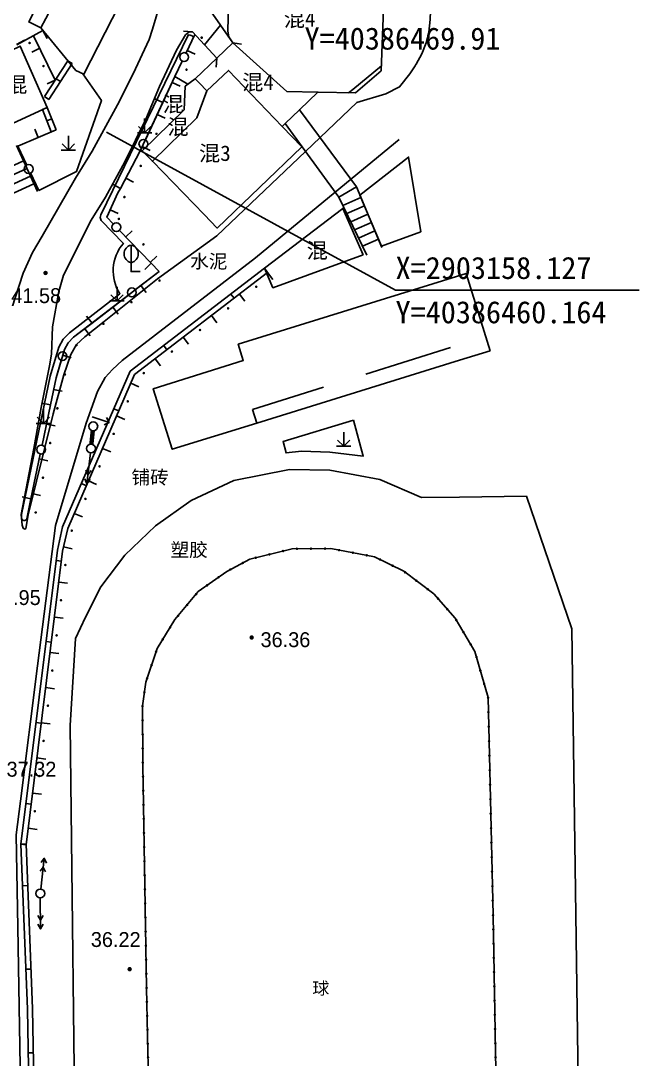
# Model space of a CAD drawing. Header units: metres. Extents: x 36500 to 80772748, y -35000 to 5806266.
# Drawn here: x 40382659 to 40382728.8, y 2902237.5 to 2902354.7 of the extents above; entities that cross this region are included whole.
import ezdxf
from ezdxf.enums import TextEntityAlignment as Align

# ---------------------------------------------------------------- set-up
doc = ezdxf.new("R2010")
doc.units = ezdxf.units.M
doc.header["$LTSCALE"] = 10
for name, pattern in [('2', [0]), ('229', [1.5, 1, -0.5]), ('243432', [0]), ('399400', [0])]:
    doc.linetypes.add(name, pattern=pattern)
doc.layers.add('dx', color=252, linetype='Continuous')
doc.layers.add('坐标', color=7, linetype='Continuous')
doc.styles.add('DMZD', font='')
doc.styles.add('GKXD', font='')
doc.styles.add('HZ', font='')
doc.styles.add('JMXD', font='')
doc.styles.add('JTXD', font='')
doc.styles.get('DMZD').set_extended_font_data('方正中等线简体')
doc.styles.get('GKXD').set_extended_font_data('SimSun')
doc.styles.get('HZ').set_extended_font_data('SimSun')
doc.styles.get('JMXD').set_extended_font_data('SimSun')
doc.styles.get('JTXD').set_extended_font_data('SimSun')

# ---------------------------------------------------------------- blocks, each defined once
blk = doc.blocks.new('9372010')
at = {"color": 0, "linetype": 'Continuous', "flags": 128}
blk.add_lwpolyline([(0, 3), (0, 0), (1, 0)], dxfattribs=at)
at = {"color": 0, "linetype": 'Continuous'}
for centre, start, end in [((0.225, 2), 102.68038, 257.31962), ((-0.225, 2), 282.68038, 437.31962)]:
    blk.add_arc(centre, 1.025, start, end, dxfattribs=at)
blk = doc.blocks.new('954200')
at = {"color": 0, "linetype": 'Continuous', "lineweight": -3, "flags": 128}
for points in [[(0, 1.6), (0, 0), (0.707, 0.707)], [(-0.8, 0), (0.8, 0)], [(-0.707, 0.707), (0, 0)]]:
    blk.add_lwpolyline(points, dxfattribs=at)
blk = doc.blocks.new('6452110')
at = {"linetype": '2'}
h = blk.add_hatch(color=0, dxfattribs=at)
edge = h.paths.add_edge_path(flags=0)
edge.add_arc((0, 0.85), 0.15, 0, 360)
blk = doc.blocks.new('6452120')
at = {"color": 0, "linetype": 'Continuous', "flags": 128}
blk.add_lwpolyline([(0, 0), (0, 1)], dxfattribs=at)
blk = doc.blocks.new('4641010')
at = {"color": 0, "linetype": 'Continuous', "flags": 128}
blk.add_lwpolyline([(0, 0), (0, 1)], dxfattribs=at)
blk = doc.blocks.new('5113010')
at = {"color": 0, "linetype": 'Continuous', "flags": 128}
for points in [[(4, 0), (0.5, 0)], [(2.48, 0.3), (3, 0), (2.48, -0.3)], [(3.48, 0.3), (4, 0), (3.48, -0.3)]]:
    blk.add_lwpolyline(points, dxfattribs=at)
blk = doc.blocks.new('513200')
at = {"color": 0, "linetype": 'Continuous', "lineweight": -3}
blk.add_circle((0, 0), 0.5, dxfattribs=at)
blk = doc.blocks.new('gc200')
at = {"linetype": '2'}
h = blk.add_hatch(color=0, dxfattribs=at)
edge = h.paths.add_edge_path(flags=0)
edge.add_arc((0, 0), 0.25, 0, 360)

msp = doc.modelspace()

# ---------------------------------------------------------------- hatches: boundary and pattern name
at = {"layer": 'dx', "linetype": '2'}
h = msp.add_hatch(color=252, dxfattribs=at)
edge = h.paths.add_edge_path(flags=0)
edge.add_arc((40382659.994, 2902352.181), 0.15, 0, 360)
h = msp.add_hatch(color=252, dxfattribs=at)
edge = h.paths.add_edge_path(flags=0)
edge.add_arc((40382661.564, 2902349.578), 0.15, 0, 360)
h = msp.add_hatch(color=252, dxfattribs=at)
edge = h.paths.add_edge_path(flags=0)
edge.add_arc((40382685.574, 2902324.666), 0.15, 0, 360)
h = msp.add_hatch(color=252, dxfattribs=at)
edge = h.paths.add_edge_path(flags=0)
edge.add_arc((40382682.402, 2902322.23), 0.15, 0, 360)
h = msp.add_hatch(color=252, dxfattribs=at)
edge = h.paths.add_edge_path(flags=0)
edge.add_arc((40382679.229, 2902319.794), 0.15, 0, 360)
h = msp.add_hatch(color=252, dxfattribs=at)
edge = h.paths.add_edge_path(flags=0)
edge.add_arc((40382676.056, 2902317.358), 0.15, 0, 360)
h = msp.add_hatch(color=252, dxfattribs=at)
edge = h.paths.add_edge_path(flags=0)
edge.add_arc((40382672.884, 2902314.922), 0.15, 0, 360)
h = msp.add_hatch(color=252, dxfattribs=at)
edge = h.paths.add_edge_path(flags=0)
edge.add_arc((40382671.077, 2902311.737), 0.15, 0, 360)
h = msp.add_hatch(color=252, dxfattribs=at)
edge = h.paths.add_edge_path(flags=0)
edge.add_arc((40382669.484, 2902308.068), 0.15, 0, 360)
h = msp.add_hatch(color=252, dxfattribs=at)
edge = h.paths.add_edge_path(flags=0)
edge.add_arc((40382667.891, 2902304.399), 0.15, 0, 360)
h = msp.add_hatch(color=252, dxfattribs=at)
edge = h.paths.add_edge_path(flags=0)
edge.add_arc((40382666.298, 2902300.73), 0.15, 0, 360)
h = msp.add_hatch(color=252, dxfattribs=at)
edge = h.paths.add_edge_path(flags=0)
edge.add_arc((40382664.756, 2902297.143), 0.15, 0, 360)
at = {"layer": 'dx', "linetype": '399400'}
h = msp.add_hatch(color=252, dxfattribs=at)
edge = h.paths.add_edge_path(flags=0)
edge.add_arc((40382687.062, 2902294.463), 0.15, 0, 360)
h = msp.add_hatch(color=252, dxfattribs=at)
edge = h.paths.add_edge_path(flags=0)
edge.add_arc((40382688.606, 2902294.845), 0.15, 0, 360)
h = msp.add_hatch(color=252, dxfattribs=at)
edge = h.paths.add_edge_path(flags=0)
edge.add_arc((40382690.165, 2902295.097), 0.15, 0, 360)
h = msp.add_hatch(color=252, dxfattribs=at)
edge = h.paths.add_edge_path(flags=0)
edge.add_arc((40382691.755, 2902295.106), 0.15, 0, 360)
h = msp.add_hatch(color=252, dxfattribs=at)
edge = h.paths.add_edge_path(flags=0)
edge.add_arc((40382693.345, 2902295.114), 0.15, 0, 360)
h = msp.add_hatch(color=252, dxfattribs=at)
edge = h.paths.add_edge_path(flags=0)
edge.add_arc((40382694.919, 2902294.944), 0.15, 0, 360)
h = msp.add_hatch(color=252, dxfattribs=at)
edge = h.paths.add_edge_path(flags=0)
edge.add_arc((40382696.482, 2902294.653), 0.15, 0, 360)
h = msp.add_hatch(color=252, dxfattribs=at)
edge = h.paths.add_edge_path(flags=0)
edge.add_arc((40382698.045, 2902294.363), 0.15, 0, 360)
at = {"layer": 'dx', "linetype": '2'}
h = msp.add_hatch(color=252, dxfattribs=at)
edge = h.paths.add_edge_path(flags=0)
edge.add_arc((40382664.029, 2902293.265), 0.15, 0, 360)
at = {"layer": 'dx', "linetype": '399400'}
h = msp.add_hatch(color=252, dxfattribs=at)
edge = h.paths.add_edge_path(flags=0)
edge.add_arc((40382684.053, 2902293.498), 0.15, 0, 360)
h = msp.add_hatch(color=252, dxfattribs=at)
edge = h.paths.add_edge_path(flags=0)
edge.add_arc((40382685.519, 2902294.082), 0.15, 0, 360)
h = msp.add_hatch(color=252, dxfattribs=at)
edge = h.paths.add_edge_path(flags=0)
edge.add_arc((40382699.548, 2902293.892), 0.15, 0, 360)
h = msp.add_hatch(color=252, dxfattribs=at)
edge = h.paths.add_edge_path(flags=0)
edge.add_arc((40382700.972, 2902293.183), 0.15, 0, 360)
h = msp.add_hatch(color=252, dxfattribs=at)
edge = h.paths.add_edge_path(flags=0)
edge.add_arc((40382682.648, 2902292.754), 0.15, 0, 360)
h = msp.add_hatch(color=252, dxfattribs=at)
edge = h.paths.add_edge_path(flags=0)
edge.add_arc((40382702.376, 2902292.444), 0.15, 0, 360)
h = msp.add_hatch(color=252, dxfattribs=at)
edge = h.paths.add_edge_path(flags=0)
edge.add_arc((40382680.023, 2902290.965), 0.15, 0, 360)
h = msp.add_hatch(color=252, dxfattribs=at)
edge = h.paths.add_edge_path(flags=0)
edge.add_arc((40382681.32, 2902291.884), 0.15, 0, 360)
h = msp.add_hatch(color=252, dxfattribs=at)
edge = h.paths.add_edge_path(flags=0)
edge.add_arc((40382703.649, 2902291.492), 0.15, 0, 360)
h = msp.add_hatch(color=252, dxfattribs=at)
edge = h.paths.add_edge_path(flags=0)
edge.add_arc((40382678.791, 2902289.975), 0.15, 0, 360)
h = msp.add_hatch(color=252, dxfattribs=at)
edge = h.paths.add_edge_path(flags=0)
edge.add_arc((40382704.922, 2902290.539), 0.15, 0, 360)
at = {"layer": 'dx', "linetype": '2'}
h = msp.add_hatch(color=252, dxfattribs=at)
edge = h.paths.add_edge_path(flags=0)
edge.add_arc((40382663.538, 2902289.295), 0.15, 0, 360)
at = {"layer": 'dx', "linetype": '399400'}
h = msp.add_hatch(color=252, dxfattribs=at)
edge = h.paths.add_edge_path(flags=0)
edge.add_arc((40382677.772, 2902288.754), 0.15, 0, 360)
h = msp.add_hatch(color=252, dxfattribs=at)
edge = h.paths.add_edge_path(flags=0)
edge.add_arc((40382706.093, 2902289.476), 0.15, 0, 360)
h = msp.add_hatch(color=252, dxfattribs=at)
edge = h.paths.add_edge_path(flags=0)
edge.add_arc((40382676.753, 2902287.533), 0.15, 0, 360)
h = msp.add_hatch(color=252, dxfattribs=at)
edge = h.paths.add_edge_path(flags=0)
edge.add_arc((40382707.139, 2902288.279), 0.15, 0, 360)
h = msp.add_hatch(color=252, dxfattribs=at)
edge = h.paths.add_edge_path(flags=0)
edge.add_arc((40382675.857, 2902286.225), 0.15, 0, 360)
h = msp.add_hatch(color=252, dxfattribs=at)
edge = h.paths.add_edge_path(flags=0)
edge.add_arc((40382708.146, 2902287.054), 0.15, 0, 360)
at = {"layer": 'dx', "linetype": '2'}
h = msp.add_hatch(color=252, dxfattribs=at)
edge = h.paths.add_edge_path(flags=0)
edge.add_arc((40382663.046, 2902285.325), 0.15, 0, 360)
at = {"layer": 'dx', "linetype": '399400'}
h = msp.add_hatch(color=252, dxfattribs=at)
edge = h.paths.add_edge_path(flags=0)
edge.add_arc((40382708.959, 2902285.687), 0.15, 0, 360)
h = msp.add_hatch(color=252, dxfattribs=at)
edge = h.paths.add_edge_path(flags=0)
edge.add_arc((40382675.025, 2902284.87), 0.15, 0, 360)
h = msp.add_hatch(color=252, dxfattribs=at)
edge = h.paths.add_edge_path(flags=0)
edge.add_arc((40382709.772, 2902284.321), 0.15, 0, 360)
h = msp.add_hatch(color=252, dxfattribs=at)
edge = h.paths.add_edge_path(flags=0)
edge.add_arc((40382674.272, 2902283.478), 0.15, 0, 360)
h = msp.add_hatch(color=252, dxfattribs=at)
edge = h.paths.add_edge_path(flags=0)
edge.add_arc((40382710.43, 2902282.887), 0.15, 0, 360)
h = msp.add_hatch(color=252, dxfattribs=at)
edge = h.paths.add_edge_path(flags=0)
edge.add_arc((40382673.763, 2902281.972), 0.15, 0, 360)
at = {"layer": 'dx', "linetype": '2'}
h = msp.add_hatch(color=252, dxfattribs=at)
edge = h.paths.add_edge_path(flags=0)
edge.add_arc((40382662.554, 2902281.356), 0.15, 0, 360)
at = {"layer": 'dx', "linetype": '399400'}
h = msp.add_hatch(color=252, dxfattribs=at)
edge = h.paths.add_edge_path(flags=0)
edge.add_arc((40382673.253, 2902280.466), 0.15, 0, 360)
h = msp.add_hatch(color=252, dxfattribs=at)
edge = h.paths.add_edge_path(flags=0)
edge.add_arc((40382710.867, 2902281.359), 0.15, 0, 360)
h = msp.add_hatch(color=252, dxfattribs=at)
edge = h.paths.add_edge_path(flags=0)
edge.add_arc((40382711.305, 2902279.83), 0.15, 0, 360)
h = msp.add_hatch(color=252, dxfattribs=at)
edge = h.paths.add_edge_path(flags=0)
edge.add_arc((40382672.953, 2902278.91), 0.15, 0, 360)
h = msp.add_hatch(color=252, dxfattribs=at)
edge = h.paths.add_edge_path(flags=0)
edge.add_arc((40382711.742, 2902278.302), 0.15, 0, 360)
at = {"layer": 'dx', "linetype": '2'}
h = msp.add_hatch(color=252, dxfattribs=at)
edge = h.paths.add_edge_path(flags=0)
edge.add_arc((40382662.063, 2902277.386), 0.15, 0, 360)
at = {"layer": 'dx', "linetype": '399400'}
h = msp.add_hatch(color=252, dxfattribs=at)
edge = h.paths.add_edge_path(flags=0)
edge.add_arc((40382672.739, 2902277.335), 0.15, 0, 360)
h = msp.add_hatch(color=252, dxfattribs=at)
edge = h.paths.add_edge_path(flags=0)
edge.add_arc((40382672.747, 2902275.745), 0.15, 0, 360)
h = msp.add_hatch(color=252, dxfattribs=at)
edge = h.paths.add_edge_path(flags=0)
edge.add_arc((40382711.78, 2902276.665), 0.15, 0, 360)
h = msp.add_hatch(color=252, dxfattribs=at)
edge = h.paths.add_edge_path(flags=0)
edge.add_arc((40382711.817, 2902275.028), 0.15, 0, 360)
at = {"layer": 'dx', "linetype": '2'}
h = msp.add_hatch(color=252, dxfattribs=at)
edge = h.paths.add_edge_path(flags=0)
edge.add_arc((40382661.571, 2902273.416), 0.15, 0, 360)
at = {"layer": 'dx', "linetype": '399400'}
h = msp.add_hatch(color=252, dxfattribs=at)
edge = h.paths.add_edge_path(flags=0)
edge.add_arc((40382672.754, 2902274.155), 0.15, 0, 360)
h = msp.add_hatch(color=252, dxfattribs=at)
edge = h.paths.add_edge_path(flags=0)
edge.add_arc((40382711.854, 2902273.391), 0.15, 0, 360)
h = msp.add_hatch(color=252, dxfattribs=at)
edge = h.paths.add_edge_path(flags=0)
edge.add_arc((40382672.762, 2902272.565), 0.15, 0, 360)
h = msp.add_hatch(color=252, dxfattribs=at)
edge = h.paths.add_edge_path(flags=0)
edge.add_arc((40382672.77, 2902270.975), 0.15, 0, 360)
h = msp.add_hatch(color=252, dxfattribs=at)
edge = h.paths.add_edge_path(flags=0)
edge.add_arc((40382711.891, 2902271.754), 0.15, 0, 360)
h = msp.add_hatch(color=252, dxfattribs=at)
edge = h.paths.add_edge_path(flags=0)
edge.add_arc((40382711.928, 2902270.117), 0.15, 0, 360)
at = {"layer": 'dx', "linetype": '2'}
h = msp.add_hatch(color=252, dxfattribs=at)
edge = h.paths.add_edge_path(flags=0)
edge.add_arc((40382661.079, 2902269.447), 0.15, 0, 360)
at = {"layer": 'dx', "linetype": '399400'}
h = msp.add_hatch(color=252, dxfattribs=at)
edge = h.paths.add_edge_path(flags=0)
edge.add_arc((40382672.794, 2902269.386), 0.15, 0, 360)
h = msp.add_hatch(color=252, dxfattribs=at)
edge = h.paths.add_edge_path(flags=0)
edge.add_arc((40382672.821, 2902267.796), 0.15, 0, 360)
h = msp.add_hatch(color=252, dxfattribs=at)
edge = h.paths.add_edge_path(flags=0)
edge.add_arc((40382711.965, 2902268.48), 0.15, 0, 360)
h = msp.add_hatch(color=252, dxfattribs=at)
edge = h.paths.add_edge_path(flags=0)
edge.add_arc((40382672.848, 2902266.206), 0.15, 0, 360)
h = msp.add_hatch(color=252, dxfattribs=at)
edge = h.paths.add_edge_path(flags=0)
edge.add_arc((40382712.002, 2902266.843), 0.15, 0, 360)
at = {"layer": 'dx', "linetype": '2'}
h = msp.add_hatch(color=252, dxfattribs=at)
edge = h.paths.add_edge_path(flags=0)
edge.add_arc((40382660.588, 2902265.477), 0.15, 0, 360)
at = {"layer": 'dx', "linetype": '399400'}
h = msp.add_hatch(color=252, dxfattribs=at)
edge = h.paths.add_edge_path(flags=0)
edge.add_arc((40382712.04, 2902265.206), 0.15, 0, 360)
h = msp.add_hatch(color=252, dxfattribs=at)
edge = h.paths.add_edge_path(flags=0)
edge.add_arc((40382672.875, 2902264.617), 0.15, 0, 360)
h = msp.add_hatch(color=252, dxfattribs=at)
edge = h.paths.add_edge_path(flags=0)
edge.add_arc((40382672.902, 2902263.027), 0.15, 0, 360)
h = msp.add_hatch(color=252, dxfattribs=at)
edge = h.paths.add_edge_path(flags=0)
edge.add_arc((40382712.077, 2902263.569), 0.15, 0, 360)
h = msp.add_hatch(color=252, dxfattribs=at)
edge = h.paths.add_edge_path(flags=0)
edge.add_arc((40382712.114, 2902261.932), 0.15, 0, 360)
h = msp.add_hatch(color=252, dxfattribs=at)
edge = h.paths.add_edge_path(flags=0)
edge.add_arc((40382672.929, 2902261.437), 0.15, 0, 360)
h = msp.add_hatch(color=252, dxfattribs=at)
edge = h.paths.add_edge_path(flags=0)
edge.add_arc((40382712.151, 2902260.295), 0.15, 0, 360)
h = msp.add_hatch(color=252, dxfattribs=at)
edge = h.paths.add_edge_path(flags=0)
edge.add_arc((40382672.956, 2902259.847), 0.15, 0, 360)
h = msp.add_hatch(color=252, dxfattribs=at)
edge = h.paths.add_edge_path(flags=0)
edge.add_arc((40382672.983, 2902258.258), 0.15, 0, 360)
h = msp.add_hatch(color=252, dxfattribs=at)
edge = h.paths.add_edge_path(flags=0)
edge.add_arc((40382712.188, 2902258.658), 0.15, 0, 360)
h = msp.add_hatch(color=252, dxfattribs=at)
edge = h.paths.add_edge_path(flags=0)
edge.add_arc((40382712.225, 2902257.021), 0.15, 0, 360)
h = msp.add_hatch(color=252, dxfattribs=at)
edge = h.paths.add_edge_path(flags=0)
edge.add_arc((40382673.01, 2902256.668), 0.15, 0, 360)
h = msp.add_hatch(color=252, dxfattribs=at)
edge = h.paths.add_edge_path(flags=0)
edge.add_arc((40382673.037, 2902255.078), 0.15, 0, 360)
h = msp.add_hatch(color=252, dxfattribs=at)
edge = h.paths.add_edge_path(flags=0)
edge.add_arc((40382712.262, 2902255.384), 0.15, 0, 360)
h = msp.add_hatch(color=252, dxfattribs=at)
edge = h.paths.add_edge_path(flags=0)
edge.add_arc((40382673.064, 2902253.489), 0.15, 0, 360)
h = msp.add_hatch(color=252, dxfattribs=at)
edge = h.paths.add_edge_path(flags=0)
edge.add_arc((40382712.3, 2902253.747), 0.15, 0, 360)
h = msp.add_hatch(color=252, dxfattribs=at)
edge = h.paths.add_edge_path(flags=0)
edge.add_arc((40382712.328, 2902252.141), 0.15, 0, 360)
h = msp.add_hatch(color=252, dxfattribs=at)
edge = h.paths.add_edge_path(flags=0)
edge.add_arc((40382673.091, 2902251.899), 0.15, 0, 360)
h = msp.add_hatch(color=252, dxfattribs=at)
edge = h.paths.add_edge_path(flags=0)
edge.add_arc((40382673.118, 2902250.309), 0.15, 0, 360)
h = msp.add_hatch(color=252, dxfattribs=at)
edge = h.paths.add_edge_path(flags=0)
edge.add_arc((40382712.357, 2902250.536), 0.15, 0, 360)
h = msp.add_hatch(color=252, dxfattribs=at)
edge = h.paths.add_edge_path(flags=0)
edge.add_arc((40382673.145, 2902248.719), 0.15, 0, 360)
h = msp.add_hatch(color=252, dxfattribs=at)
edge = h.paths.add_edge_path(flags=0)
edge.add_arc((40382712.386, 2902248.93), 0.15, 0, 360)
h = msp.add_hatch(color=252, dxfattribs=at)
edge = h.paths.add_edge_path(flags=0)
edge.add_arc((40382673.172, 2902247.13), 0.15, 0, 360)
h = msp.add_hatch(color=252, dxfattribs=at)
edge = h.paths.add_edge_path(flags=0)
edge.add_arc((40382712.415, 2902247.325), 0.15, 0, 360)
h = msp.add_hatch(color=252, dxfattribs=at)
edge = h.paths.add_edge_path(flags=0)
edge.add_arc((40382673.199, 2902245.54), 0.15, 0, 360)
h = msp.add_hatch(color=252, dxfattribs=at)
edge = h.paths.add_edge_path(flags=0)
edge.add_arc((40382712.443, 2902245.72), 0.15, 0, 360)
h = msp.add_hatch(color=252, dxfattribs=at)
edge = h.paths.add_edge_path(flags=0)
edge.add_arc((40382673.232, 2902243.97), 0.15, 0, 360)
h = msp.add_hatch(color=252, dxfattribs=at)
edge = h.paths.add_edge_path(flags=0)
edge.add_arc((40382712.472, 2902244.114), 0.15, 0, 360)
h = msp.add_hatch(color=252, dxfattribs=at)
edge = h.paths.add_edge_path(flags=0)
edge.add_arc((40382673.266, 2902242.399), 0.15, 0, 360)
h = msp.add_hatch(color=252, dxfattribs=at)
edge = h.paths.add_edge_path(flags=0)
edge.add_arc((40382712.501, 2902242.509), 0.15, 0, 360)
h = msp.add_hatch(color=252, dxfattribs=at)
edge = h.paths.add_edge_path(flags=0)
edge.add_arc((40382673.299, 2902240.829), 0.15, 0, 360)
h = msp.add_hatch(color=252, dxfattribs=at)
edge = h.paths.add_edge_path(flags=0)
edge.add_arc((40382712.53, 2902240.903), 0.15, 0, 360)
h = msp.add_hatch(color=252, dxfattribs=at)
edge = h.paths.add_edge_path(flags=0)
edge.add_arc((40382673.332, 2902239.259), 0.15, 0, 360)
h = msp.add_hatch(color=252, dxfattribs=at)
edge = h.paths.add_edge_path(flags=0)
edge.add_arc((40382712.558, 2902239.298), 0.15, 0, 360)
h = msp.add_hatch(color=252, dxfattribs=at)
edge = h.paths.add_edge_path(flags=0)
edge.add_arc((40382673.366, 2902237.689), 0.15, 0, 360)
h = msp.add_hatch(color=252, dxfattribs=at)
edge = h.paths.add_edge_path(flags=0)
edge.add_arc((40382712.587, 2902237.692), 0.15, 0, 360)

# ---------------------------------------------------------------- linework, layer by layer
at = {"layer": 'dx', "color": 252, "linetype": 'Continuous', "lineweight": -3, "flags": 128}
for points in [[(40382696.911, 2902345.459), (40382700.186, 2902346.453), (40382701.748, 2902347.228), (40382702.928, 2902348.714), (40382703.53, 2902349.618), (40382703.6, 2902349.735), (40382703.64, 2902349.801), (40382704.262, 2902350.966), (40382704.749, 2902352.193), (40382705.045, 2902353.313), (40382705.065, 2902353.42), (40382705.218, 2902354.825), (40382705.36, 2902358.535), (40382705.372, 2902358.643), (40382705.385, 2902358.75), (40382705.404, 2902358.894), (40382705.725, 2902360.454), (40382706.362, 2902362.548), (40382707.502, 2902365.72), (40382707.53, 2902365.798), (40382708.501, 2902368.489)], [(40382675.007, 2902357.573), (40382673.872, 2902353.733), (40382673.481, 2902352.588), (40382671.683, 2902348.71), (40382669.909, 2902345.213), (40382667.064, 2902339.967), (40382665.165, 2902336.942), (40382661.408, 2902330.376), (40382660.316, 2902328.525), (40382659.266, 2902326.188), (40382657.989, 2902322.245)], [(40382682.937, 2902352.206), (40382680.137, 2902356.178)], [(40382679.743, 2902351.957), (40382681.537, 2902354.192)], [(40382661.508, 2902353.58), (40382658.566, 2902351.968)], [(40382678.372, 2902353.456), (40382677.953, 2902353.415), (40382677.575, 2902353.093), (40382676.56, 2902351.352), (40382674.664, 2902347.263), (40382673.1, 2902343.569), (40382670.757, 2902338.785), (40382668.549, 2902334.785), (40382666.963, 2902332.196), (40382663.817, 2902325.994), (40382663.309, 2902324.151), (40382662.579, 2902320.146), (40382662.453, 2902317.072), (40382662.239, 2902315.733), (40382661.303, 2902311.053), (40382660.473, 2902306.4), (40382659.055, 2902298.962)], [(40382661.508, 2902353.58), (40382661.988, 2902352.703)], [(40382678.652, 2902353.149), (40382677.658, 2902351.055)], [(40382678.372, 2902353.455), (40382681.115, 2902350.459)], [(40382658.536, 2902352.025), (40382659.422, 2902352.488)], [(40382662.889, 2902347.998), (40382660.454, 2902353.003)], [(40382661.138, 2902351.595), (40382660.239, 2902351.157)], [(40382664.308, 2902350.183), (40382661.671, 2902346.123)], [(40382664.811, 2902349.856), (40382662.174, 2902345.796)], [(40382664.308, 2902350.183), (40382664.811, 2902349.856)], [(40382677.216, 2902350.124), (40382676.399, 2902348.403), (40382675.024, 2902345.462)], [(40382661.051, 2902335.528), (40382665.295, 2902337.675), (40382668.107, 2902345.685), (40382665.988, 2902348.7)], [(40382662.889, 2902347.998), (40382661.989, 2902347.561)], [(40382661.671, 2902346.123), (40382662.174, 2902345.796)], [(40382661.992, 2902344.884), (40382661.434, 2902344.664)], [(40382662.984, 2902342.371), (40382661.992, 2902344.884)], [(40382675.024, 2902345.462), (40382673.06, 2902341.262)], [(40382675.024, 2902345.462), (40382674.118, 2902345.886)], [(40382691.123, 2902339.942), (40382696.911, 2902345.459)], [(40382662.426, 2902342.15), (40382661.434, 2902344.664)], [(40382659.686, 2902338.394), (40382658.659, 2902340.551), (40382660.958, 2902341.519)], [(40382660.958, 2902341.519), (40382660.571, 2902342.441)], [(40382660.958, 2902341.519), (40382662.984, 2902342.371)], [(40382662.984, 2902342.371), (40382662.426, 2902342.15)], [(40382660.876, 2902335.428), (40382658.508, 2902340.604)], [(40382672.623, 2902340.328), (40382672.476, 2902340.013), (40382670.237, 2902335.763)], [(40382694.482, 2902335.34), (40382701.694, 2902341.285)], [(40382659.055, 2902298.962), (40382659.16, 2902297.756), (40382659.284, 2902297.42), (40382659.451, 2902297.316), (40382659.563, 2902297.378), (40382659.835, 2902298.942), (40382662.648, 2902310.327), (40382663.856, 2902314.718), (40382664.646, 2902317.041), (40382665.284, 2902318.136), (40382666.236, 2902319.032), (40382668.403, 2902320.742), (40382674.442, 2902325.564), (40382681.137, 2902330.423), (40382691.123, 2902339.942)], [(40382653.422, 2902336.191), (40382659.297, 2902338.879)], [(40382653.816, 2902335.328), (40382659.692, 2902338.016)], [(40382654.211, 2902334.466), (40382660.086, 2902337.153)], [(40382661.051, 2902335.528), (40382660.106, 2902337.513)], [(40382654.606, 2902333.603), (40382660.481, 2902336.291)], [(40382670.237, 2902335.763), (40382669.969, 2902335.253), (40382668.697, 2902332.526), (40382669.427, 2902331.769)], [(40382670.237, 2902335.763), (40382669.352, 2902336.229)], [(40382694.903, 2902334.763), (40382696.876, 2902335.957)], [(40382699.763, 2902329.096), (40382696.876, 2902335.957)], [(40382659.302, 2902228.426), (40382658.987, 2902234.436), (40382658.675, 2902252.395), (40382658.464, 2902262.807), (40382658.951, 2902266.628), (40382660.896, 2902281.905), (40382662.911, 2902297.732), (40382666.397, 2902309.277), (40382667.67, 2902312.858), (40382668.513, 2902314.413), (40382669.359, 2902315.348), (40382670.461, 2902316.36), (40382685.478, 2902327.917), (40382694.482, 2902335.34)], [(40382698.048, 2902328.25), (40382694.903, 2902334.763)], [(40382695.348, 2902333.841), (40382697.38, 2902334.758)], [(40382695.794, 2902332.919), (40382697.778, 2902333.814)], [(40382696.239, 2902331.997), (40382698.175, 2902332.871)], [(40382696.684, 2902331.076), (40382698.572, 2902331.927)], [(40382670.142, 2902331.026), (40382673.715, 2902327.315)], [(40382697.129, 2902330.154), (40382698.969, 2902330.984)], [(40382697.574, 2902329.232), (40382699.366, 2902330.04)], [(40382673.715, 2902327.315), (40382674.601, 2902326.395), (40382671.939, 2902324.346)], [(40382673.715, 2902327.315), (40382672.995, 2902326.622)], [(40382686.491, 2902326.757), (40382671.353, 2902315.134), (40382663.722, 2902297.558), (40382663.129, 2902294.943), (40382659.02, 2902261.768)], [(40382686.856, 2902326.281), (40382671.841, 2902314.752), (40382664.295, 2902297.371), (40382663.721, 2902294.84), (40382659.615, 2902261.695)], [(40382662.976, 2902314.373), (40382663.929, 2902317.584), (40382664.347, 2902318.331), (40382664.952, 2902318.967), (40382674.601, 2902326.395)], [(40382686.491, 2902326.757), (40382686.856, 2902326.281)], [(40382686.856, 2902326.281), (40382687.465, 2902325.488)], [(40382683.684, 2902323.845), (40382684.293, 2902323.052)], [(40382671.123, 2902323.717), (40382670.995, 2902323.619), (40382667.041, 2902320.575)], [(40382680.511, 2902321.409), (40382681.12, 2902320.616)], [(40382667.041, 2902320.575), (40382664.952, 2902318.967), (40382664.347, 2902318.331), (40382663.929, 2902317.584), (40382663.853, 2902317.328)], [(40382667.041, 2902320.575), (40382666.431, 2902321.367)], [(40382677.338, 2902318.973), (40382677.947, 2902318.18)], [(40382663.56, 2902316.34), (40382662.976, 2902314.373), (40382662.344, 2902311.338)], [(40382674.166, 2902316.537), (40382674.775, 2902315.744)], [(40382671.415, 2902313.771), (40382672.333, 2902313.373)], [(40382662.344, 2902311.338), (40382661.365, 2902311.542)], [(40382662.344, 2902311.338), (40382661.4, 2902306.799)], [(40382667.053, 2902309.974), (40382668.958, 2902309.365)], [(40382668.425, 2902309.09), (40382668.958, 2902309.365), (40382668.683, 2902309.898)], [(40382669.822, 2902310.102), (40382670.74, 2902309.704)], [(40382668.229, 2902306.433), (40382669.147, 2902306.035)], [(40382661.19, 2902305.79), (40382660.14, 2902300.746)], [(40382665.202, 2902220.366), (40382664.589, 2902275.146), (40382665.185, 2902284.963), (40382666.294, 2902287.387), (40382668.049, 2902290.8), (40382670.731, 2902294.384), (40382674.21, 2902297.677), (40382678.214, 2902300.552), (40382683.052, 2902302.82), (40382689.334, 2902304.045), (40382693.863, 2902303.985), (40382699.525, 2902302.909), (40382704.224, 2902300.893), (40382708.501, 2902300.941), (40382716.069, 2902301.026), (40382721.185, 2902286.055), (40382722.635, 2902183.975)], [(40382666.636, 2902302.764), (40382667.553, 2902302.366)], [(40382660.14, 2902300.746), (40382659.161, 2902300.95)], [(40382660.14, 2902300.746), (40382659.668, 2902298.476)], [(40382665.043, 2902299.095), (40382665.96, 2902298.697)], [(40382663.826, 2902295.303), (40382664.801, 2902295.082)], [(40382712.85, 2902223.027), (40382712.3, 2902253.747), (40382711.742, 2902278.302), (40382710.248, 2902283.521), (40382708.501, 2902286.458), (40382708.011, 2902287.282), (40382705.619, 2902290.018), (40382702.215, 2902292.564), (40382698.936, 2902294.197), (40382693.984, 2902295.118), (40382689.613, 2902295.094), (40382684.836, 2902293.913), (40382682.254, 2902292.546), (40382679.029, 2902290.26), (40382676.402, 2902287.112), (40382674.397, 2902283.846), (40382673.112, 2902280.048), (40382672.739, 2902277.383), (40382672.771, 2902270.754), (40382673.199, 2902245.54), (40382673.768, 2902218.845)], [(40382663.287, 2902291.341), (40382664.28, 2902291.218)], [(40382662.796, 2902287.372), (40382663.788, 2902287.249)], [(40382662.304, 2902283.402), (40382663.296, 2902283.279)], [(40382661.812, 2902279.432), (40382662.805, 2902279.309)], [(40382661.32, 2902275.463), (40382662.313, 2902275.34)], [(40382660.829, 2902271.493), (40382661.821, 2902271.37)], [(40382660.337, 2902267.523), (40382661.33, 2902267.4)], [(40382659.845, 2902263.554), (40382660.838, 2902263.431)], [(40382659.02, 2902261.768), (40382659.619, 2902261.792)], [(40382659.02, 2902261.768), (40382659.741, 2902243.151), (40382660.251, 2902214.648)], [(40382659.02, 2902261.768), (40382659.615, 2902261.695)], [(40382659.619, 2902261.792), (40382660.341, 2902243.168), (40382660.851, 2902214.659)]]:
    msp.add_lwpolyline(points, dxfattribs=at)
for points in [[(40382674.096, 2902364.263), (40382666.101, 2902348.644), (40382665.217, 2902349.079), (40382661.252, 2902353.89), (40382663.53, 2902358.145), (40382666.992, 2902364.609), (40382668.504, 2902367.434)], [(40382696.085, 2902361.134), (40382699.973, 2902357.031), (40382699.69, 2902349.039), (40382696.783, 2902346.555), (40382692.535, 2902346.635), (40382689.029, 2902346.702), (40382682.937, 2902352.206), (40382682.489, 2902352.858), (40382682.365, 2902353.503), (40382682.549, 2902361.159), (40382686.028, 2902361.153)], [(40382661.252, 2902353.89), (40382659.894, 2902354.556), (40382662.104, 2902358.877), (40382663.53, 2902358.145)], [(40382689.029, 2902346.702), (40382692.535, 2902346.635), (40382690.457, 2902344.64), (40382688.832, 2902343.081), (40382688.504, 2902342.766), (40382682.433, 2902349.093), (40382680.003, 2902346.77), (40382679.169, 2902347.637), (40382678.685, 2902348.14), (40382681.115, 2902350.459), (40382682.937, 2902352.206)], [(40382654.535, 2902349.732), (40382658.941, 2902351.832), (40382661.992, 2902344.884), (40382657.652, 2902342.909)], [(40382696.876, 2902335.957), (40382690.457, 2902344.64), (40382688.832, 2902343.081), (40382694.903, 2902334.763)], [(40382697.271, 2902335.02), (40382702.775, 2902339.295), (40382704.145, 2902330.876), (40382699.704, 2902329.248)], [(40382697.645, 2902328.265), (40382687.45, 2902324.558), (40382686.491, 2902326.757), (40382695.357, 2902333.514)], [(40382711.985, 2902317.45), (40382708.501, 2902316.37), (40382685.631, 2902309.286), (40382676.104, 2902306.325), (40382673.95, 2902313.165), (40382684.113, 2902316.362), (40382683.55, 2902318.176), (40382709.287, 2902326.163)], [(40382696.537, 2902309.627), (40382697.651, 2902305.532), (40382693.864, 2902306.002), (40382690.691, 2902306.12), (40382688.944, 2902305.914), (40382688.609, 2902307.189)]]:
    msp.add_lwpolyline(points, close=True, dxfattribs=at)
msp.add_lwpolyline([(40382659.668, 2902298.476), (40382659.62, 2902298.392), (40382659.563, 2902298.341, -0.1736453), (40382659.336, 2902298.308, -0.1983894), (40382659.14, 2902298.418, -0.1288753), (40382659.081, 2902298.63, -0.0331783), (40382659.095, 2902298.954), (40382662.305, 2902314.572), (40382663.28, 2902317.857), (40382663.779, 2902318.749), (40382664.482, 2902319.488), (40382670.182, 2902323.876, -0.3306154), (40382670.58, 2902329.562), (40382668.084, 2902332.154), (40382667.961, 2902332.476), (40382668.045, 2902332.797), (40382669.382, 2902335.559), (40382677.905, 2902353.078, -0.2114666), (40382678.34, 2902352.979), (40382678.412, 2902352.902), (40382678.47, 2902352.767)], format="xyb", dxfattribs=at)
at = {"layer": 'dx', "color": 252, "linetype": '243432', "lineweight": -3, "flags": 128}
for points in [[(40382664.308, 2902350.183), (40382664.811, 2902349.856)], [(40382662.989, 2902348.153), (40382663.492, 2902347.826)], [(40382662.488, 2902343.628), (40382661.93, 2902343.407)], [(40382662.984, 2902342.371), (40382662.426, 2902342.15)], [(40382686.491, 2902326.757), (40382686.856, 2902326.281)], [(40382682.706, 2902323.851), (40382683.072, 2902323.375)], [(40382675.137, 2902318.039), (40382675.503, 2902317.564)], [(40382669.518, 2902310.909), (40382670.069, 2902310.67)], [(40382665.85, 2902302.459), (40382666.4, 2902302.22)], [(40382662.983, 2902293.765), (40382663.578, 2902293.691)], [(40382661.851, 2902284.623), (40382662.446, 2902284.549)], [(40382660.718, 2902275.481), (40382661.314, 2902275.407)], [(40382659.586, 2902266.339), (40382660.181, 2902266.266)], [(40382659.02, 2902261.768), (40382659.619, 2902261.792)], [(40382659.202, 2902257.058), (40382659.802, 2902257.081)], [(40382659.567, 2902247.637), (40382660.167, 2902247.66)], [(40382659.829, 2902238.214), (40382660.429, 2902238.224)]]:
    msp.add_lwpolyline(points, dxfattribs=at)
at = {"layer": 'dx', "color": 252, "linetype": '229', "lineweight": -3, "flags": 128}
for points in [[(40382695.991, 2902346.57), (40382696.467, 2902346.943), (40382699.709, 2902349.585)], [(40382685.632, 2902309.286), (40382685.154, 2902310.813), (40382708.501, 2902318.12)]]:
    msp.add_lwpolyline(points, dxfattribs=at)
at = {"layer": 'dx', "color": 252, "linetype": 'Continuous', "lineweight": -3, "const_width": 0.5, "flags": 128}
msp.add_lwpolyline([(40382666.97, 2902306.912), (40382667.128, 2902308.424)], dxfattribs=at)
at = {"layer": 'dx', "color": 252, "linetype": 'Continuous', "lineweight": -3}
for points in [[(40382677.863, 2902347.524, 0), (40382676.399, 2902348.403, 0), (40382672.543, 2902340.156, 0), (40382672.711, 2902340.018, 0), (40382677.439, 2902344.624, 0), (40382677.567, 2902347.302, 0)], [(40382680.003, 2902346.77, 0), (40382682.433, 2902349.093, 0), (40382688.504, 2902342.766, 0), (40382690.721, 2902340.468, 0), (40382681.181, 2902331.283, 0), (40382679.714, 2902332.82, 0), (40382673.857, 2902338.841, 0), (40382678.881, 2902343.735, 0)], [(40382680.003, 2902346.77, 0), (40382678.881, 2902343.735, 0), (40382673.857, 2902338.841, 0), (40382672.711, 2902340.018, 0), (40382677.439, 2902344.624, 0), (40382677.567, 2902347.302, 0), (40382678.685, 2902348.14, 0), (40382679.169, 2902347.637, 0)]]:
    msp.add_polyline3d(points, close=True, dxfattribs=at)
for centre in [(40382677.437, 2902350.59), (40382672.842, 2902340.795), (40382659.896, 2902337.954), (40382669.784, 2902331.397), (40382671.531, 2902324.032), (40382663.706, 2902316.834), (40382667.18, 2902308.921), (40382661.295, 2902306.294), (40382666.918, 2902306.414)]:
    msp.add_circle(centre, 0.5, dxfattribs=at)
at = {"layer": '坐标', "color": 252, "linetype": 'Continuous'}
for p, q in [((40382668.664, 2902342.102), (40382701.301, 2902324.298)), ((40382701.301, 2902324.298), (40382728.801, 2902324.298))]:
    msp.add_line(p, q, dxfattribs=at)

# ---------------------------------------------------------------- block references
at = {"layer": 'dx', "color": 252}
for name, p, rotation in [('4641010', (40382678.372, 2902353.455), 87.47580003748175), ('6452110', (40382678.652, 2902353.149), 244.6035815537495), ('4641010', (40382682.937, 2902352.206), 260.1881061657166), ('6452120', (40382677.794, 2902351.343), 244.6035815537495), ('4641010', (40382681.115, 2902350.459), 177.4757820174507), ('6452110', (40382676.936, 2902349.536), 244.6035815537495), ('6452120', (40382676.083, 2902347.727), 244.9416759916591), ('6452110', (40382675.236, 2902345.916), 244.9416759916591), ('6452120', (40382674.389, 2902344.104), 244.9416759916591), ('6452110', (40382673.541, 2902342.292), 244.9416759916591), ('6452120', (40382672.694, 2902340.48), 244.9416759916591), ('6452110', (40382671.784, 2902338.7), 242.2220583753884), ('6452120', (40382670.852, 2902336.93), 242.2220583753884), ('6452110', (40382669.925, 2902335.159), 245.0050053589811), ('6452120', (40382669.079, 2902333.346), 245.0050053589811), ('6452110', (40382669.457, 2902331.737), 313.9190732737104), ('6452120', (40382670.845, 2902330.296), 313.9190732737104), ('6452110', (40382672.232, 2902328.856), 313.9190732737104), ('6452120', (40382673.619, 2902327.415), 313.9190732737104), ('6452110', (40382674.138, 2902326.039), 217.5899648912526), ('6452120', (40382672.554, 2902324.819), 217.5899648912526), ('6452110', (40382670.969, 2902323.599), 217.5899648912526), ('6452120', (40382669.384, 2902322.379), 217.5899648912526), ('6452110', (40382667.799, 2902321.159), 217.5899648912526), ('6452120', (40382666.214, 2902319.939), 217.5899648912526), ('6452110', (40382664.672, 2902318.672), 226.4301146650386), ('6452120', (40382663.737, 2902316.939), 253.4689211887848), ('6452110', (40382663.168, 2902315.022), 253.4689211887848), ('6452120', (40382662.706, 2902313.077), 258.2447533507589), ('6452110', (40382662.299, 2902311.119), 258.2447533507589), ('6452120', (40382661.891, 2902309.161), 258.2447533507589), ('6452110', (40382661.484, 2902307.203), 258.2447533507589), ('6452120', (40382661.076, 2902305.245), 258.2447533507589), ('5113010', (40382666.918, 2902306.414), 263.5025508855285), ('6452110', (40382660.669, 2902303.287), 258.2447533507589), ('6452120', (40382660.261, 2902301.329), 258.2447533507589), ('6452110', (40382659.854, 2902299.371), 258.2447533507589), ('5113010', (40382661.199, 2902256.199), 83.50256978696301), ('513200', (40382661.199, 2902256.199), 267.0168470556722), ('5113010', (40382661.199, 2902256.199), 270.5311436078414)]:
    msp.add_blockref(name, p, dxfattribs=dict(at, rotation=rotation))
for name, p in [('954200', (40382672.978, 2902342.057)), ('954200', (40382664.369, 2902340.085)), ('9372010', (40382671.458, 2902326.382)), ('gc200', (40382661.796, 2902326.225)), ('954200', (40382669.862, 2902323.065)), ('954200', (40382661.549, 2902309.244)), ('954200', (40382695.445, 2902306.664)), ('gc200', (40382685.06, 2902285.081)), ('gc200', (40382671.288, 2902247.65))]:
    msp.add_blockref(name, p, dxfattribs=at)

# ---------------------------------------------------------------- texts
for s, height, style, p in [('混4', 1.75, 'JMXD', (40382690.472, 2902354.915)), ('混', 1.75, 'JMXD', (40382658.548, 2902347.485)), ('混4', 1.75, 'JMXD', (40382685.777, 2902347.763)), ('混', 1.75, 'JMXD', (40382676.208, 2902345.295)), ('混', 1.75, 'JMXD', (40382676.744, 2902342.728)), ('混3', 1.75, 'JMXD', (40382680.91, 2902339.744)), ('混', 1.75, 'JMXD', (40382692.455, 2902328.762)), ('水泥', 1.54, 'JTXD', (40382680.219, 2902327.54)), ('铺砖', 1.54, 'JTXD', (40382673.589, 2902303.168)), ('塑胶', 1.54, 'JTXD', (40382678.007, 2902294.986)), ('球', 1.4, 'GKXD', (40382692.86, 2902245.504))]:
    msp.add_text(s, height=height, dxfattribs=dict(at, style=style)).set_placement(p, align=Align.MIDDLE_CENTER)
at = {"layer": 'dx', "color": 252, "style": 'DMZD'}
for s, p in [('41.58', (40382657.931, 2902324.508)), ('37.95', (40382655.628, 2902290.43)), ('36.36', (40382686.06, 2902285.679)), ('37.32', (40382657.394, 2902271.058)), ('36.22', (40382666.903, 2902251.839))]:
    msp.add_text(s, height=1.68, dxfattribs=at).set_placement(p, align=Align.TOP_LEFT)
at = {"layer": '坐标', "color": 252, "linetype": 'Continuous', "style": 'HZ'}
for s, p in [('Y=40386469.91', (40382691.027, 2902351.435)), ('X=2903158.127', (40382701.301, 2902325.548)), ('Y=40386460.164', (40382701.301, 2902320.548))]:
    msp.add_text(s, height=2.5, dxfattribs=at).set_placement(p)

doc.saveas('drawing.dxf')
